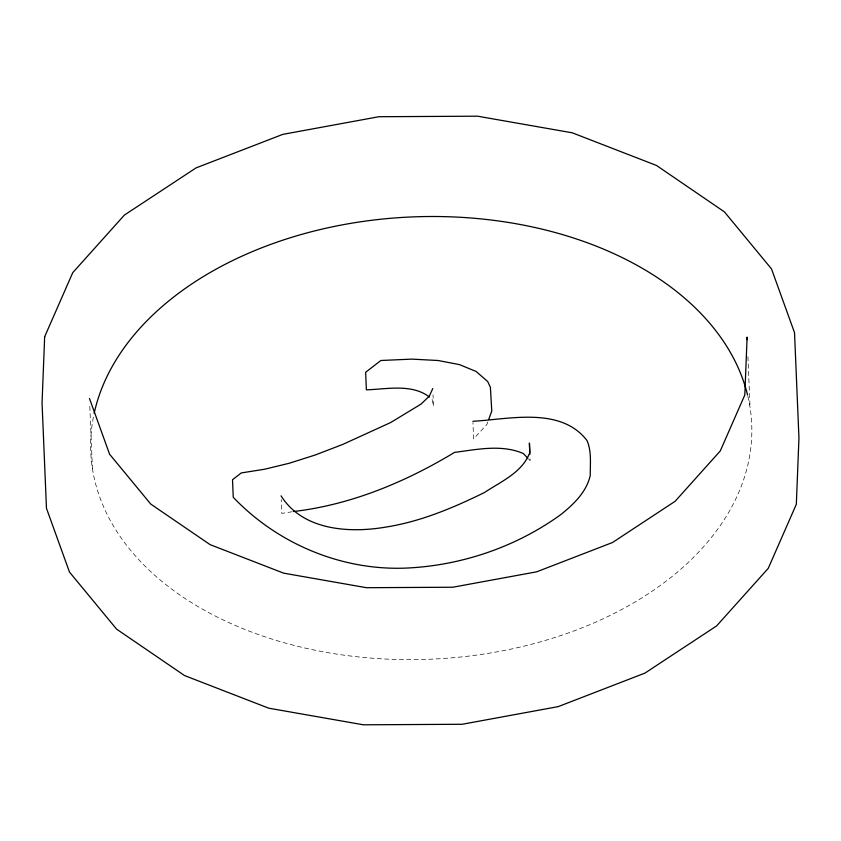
<?xml version="1.0" encoding="UTF-8"?>
<svg xmlns="http://www.w3.org/2000/svg" width="841" height="841" viewBox="0 0 841 841"><rect width="100%" height="100%" fill="white"/><g stroke="black" fill="none" stroke-linecap="round" stroke-linejoin="round"><path stroke-width="0.63" stroke-dasharray="4.21 3.15" d="M487.759 422.045L486.865 424.484L473.62 438.865L472.936 422.56M292.142 511.749L281.788 513.399L281.209 499.607M528.442 458.839L530.156 460.605L529.998 456.842M432.116 399.412L433.504 406.119L433.031 394.828M747.912 356.647L750.046 407.391M89.808 406.287L92.426 468.742M747.859 396.258A330.765 221.33 -2.4 0 1 424.705 659.407A330.765 221.33 -2.4 0 1 93.614 415.98"/><path stroke-width="1.26" d="M488.653 419.596L491.775 411.039L490.387 387.228L487.664 381.478L476.059 371.438L459.417 364.595L438.014 360.495L411.838 359.128L380.899 360.484L365.646 372.279L366.382 389.835C386.955 389.183 411.869 383.507 429.457 397.047M432.768 388.553L429.362 396.069L421.141 404.037L390.708 422.518L342.928 444.342L315.407 454.939L289.293 463.244L264.579 469.236L241.272 472.936L232.515 479.706L233.251 497.273C277.635 543.927 341.94 570.85 406.466 568.074C461.572 565.53 516.206 546.923 560.915 514.513C573.678 504.222 586.629 491.974 590.266 475.333C590.13 463.706 591.78 451.459 586.997 440.547C560.758 406.371 509.53 419.217 472.884 421.299M293.435 511.538C350.928 504.821 405.309 482.145 454.55 452.395C477.131 449.493 501.551 444.122 523.312 453.52L527.591 457.946M281.052 495.843C303.044 530.713 349.677 533.352 386.429 526.992C420.952 521.452 453.383 507.817 484.553 492.458C501.141 481.43 522.145 472.642 529.767 452.7L529.42 443.049L529.893 454.34M89.482 398.487L109.603 454.235L150.76 504.085L210.145 544.663L283.722 573.173L366.466 587.701L452.731 587.239L536.663 571.827L612.521 542.508L675.144 501.278L720.264 450.955L744.811 394.976L747.102 337.136L747.207 339.732M94.139 413.436A330.765 221.33 -2.4 0 1 418.744 216.694A330.765 221.33 -2.4 0 1 747.565 395.018M44.668 336.726L42.05 402.913L46.465 508.29L69.488 572.08L116.584 629.131L184.536 675.554L268.721 708.185L363.396 724.805L462.119 724.28L558.161 706.64L644.963 673.094L716.616 625.914L768.253 568.337L796.332 504.274L798.95 438.087L794.535 332.71L771.512 268.92L724.416 211.869L656.464 165.446L572.279 132.815L477.604 116.195L378.881 116.72L282.839 134.36L196.037 167.906L124.384 215.086L72.746 272.663L44.668 336.726"/></g></svg>
